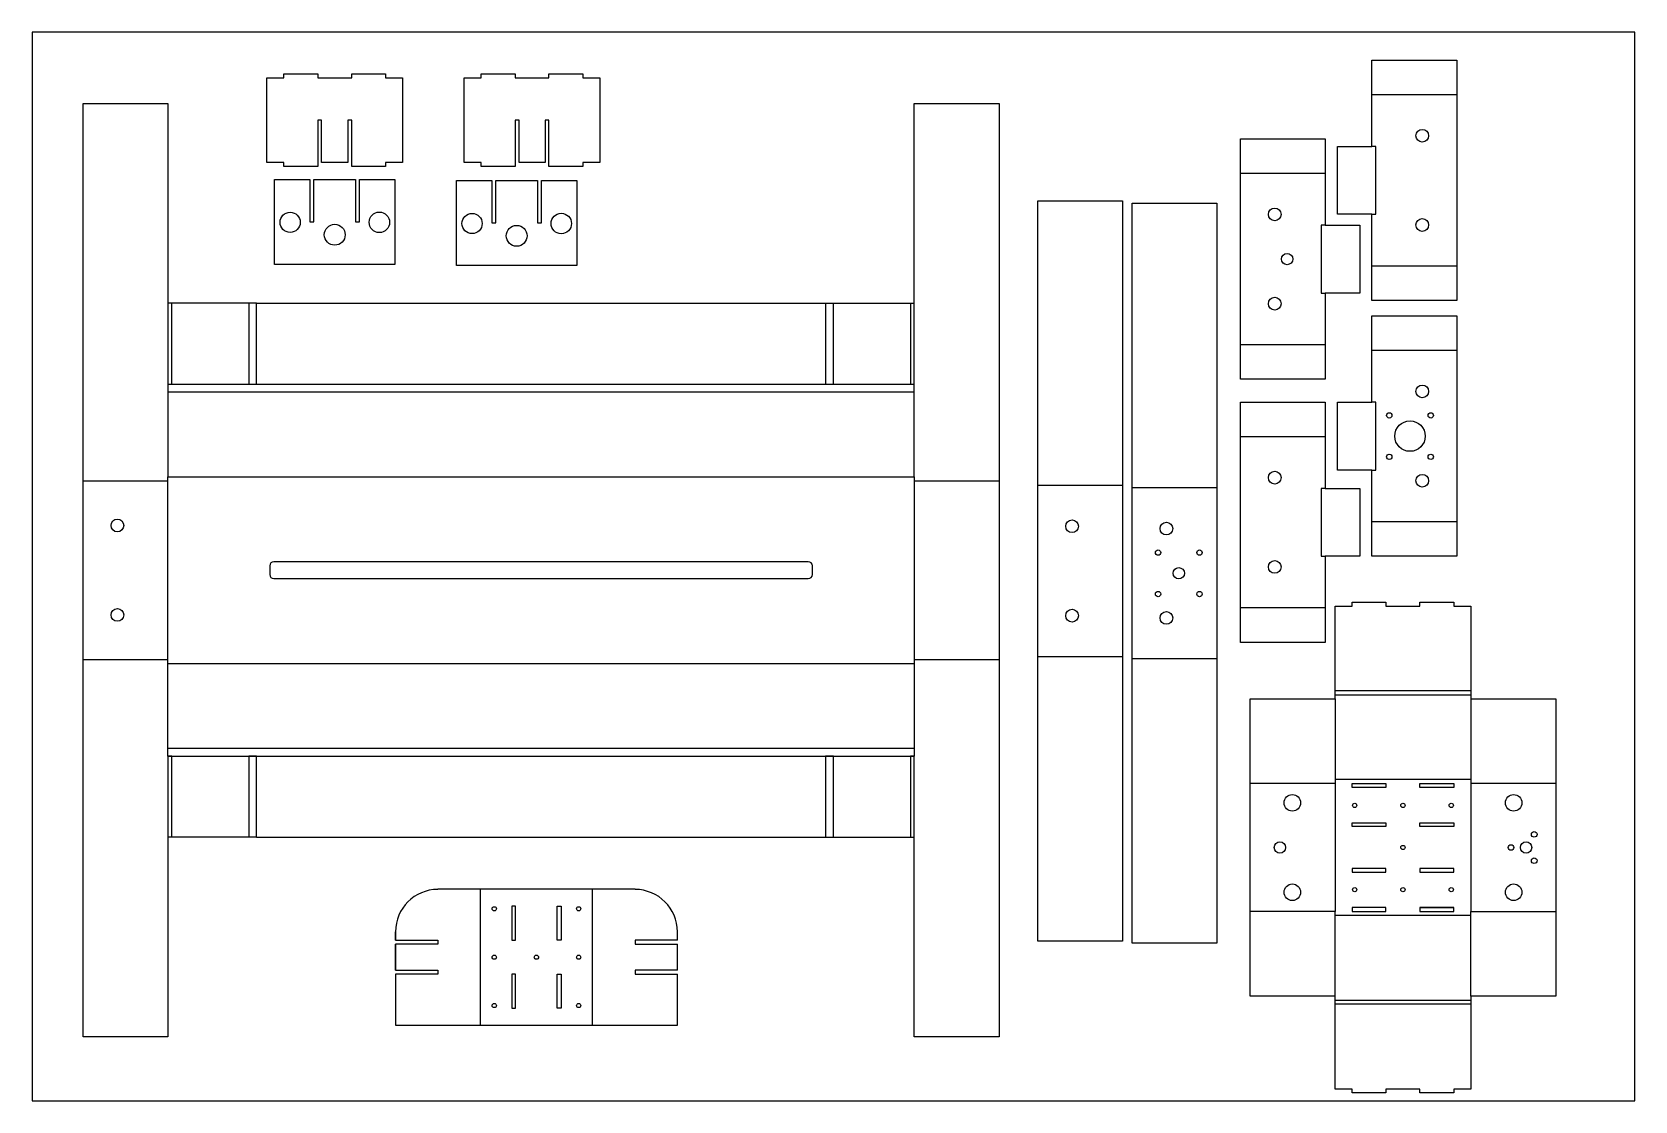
# Model space of a CAD drawing. Header units: millimetres. Extents: x 0 to 1200, y 0 to 800.
import ezdxf

# ---------------------------------------------------------------- set-up
doc = ezdxf.new("R2010")
doc.units = ezdxf.units.MM
for name, color, linetype in [('CUT', 5, 'Continuous'), ('DEFAULT', 7, 'Continuous'), ('SCORE', 1, 'Continuous')]:
    doc.layers.add(name, color=color, linetype=linetype)

msp = doc.modelspace()

# ---------------------------------------------------------------- linework, layer by layer
at = {"layer": 'CUT'}
for p, q in [((188.5, 765.8), (188.5, 768.8)), ((188.5, 768.8), (213.9, 768.8)), ((213.9, 768.8), (213.9, 765.8)), ((239.3, 765.8), (239.3, 768.8)), ((239.3, 768.8), (264.7, 768.8)), ((264.7, 768.8), (264.7, 765.8)), ((336.2, 765.8), (336.2, 768.7)), ((336.2, 768.7), (361.6, 768.7)), ((361.6, 768.7), (361.6, 765.8)), ((387, 765.8), (387, 768.7)), ((387, 768.7), (412.4, 768.7)), ((412.4, 768.7), (412.4, 765.8)), ((1003.1, 753), (1003.1, 778.9)), ((1003.1, 778.9), (1066.6, 778.9)), ((1066.6, 778.9), (1066.6, 753)), ((175.8, 702.3), (175.8, 765.8)), ((175.8, 765.8), (188.5, 765.8)), ((213.9, 765.8), (239.3, 765.8)), ((264.7, 765.8), (277.4, 765.8)), ((277.4, 765.8), (277.4, 702.3)), ((323.5, 702.3), (323.5, 765.8)), ((323.5, 765.8), (336.2, 765.8)), ((361.6, 765.8), (387, 765.8)), ((412.4, 765.8), (425.1, 765.8)), ((425.1, 765.8), (425.1, 702.3)), ((38.2, 467.1), (38.2, 746.5)), ((38.2, 746.5), (101.7, 746.5)), ((101.7, 746.5), (101.7, 536.4)), ((660.5, 536.4), (660.5, 746.5)), ((660.5, 746.5), (724, 746.5)), ((724, 746.5), (724, 467.1)), ((1003.1, 714.4), (1003.1, 753)), ((1066.6, 753), (1066.6, 625)), ((216.8, 734.1), (213.9, 734.1)), ((213.9, 734.1), (213.9, 702.3)), ((216.8, 702.3), (216.8, 734.1)), ((239.3, 734.1), (236.4, 734.1)), ((236.4, 734.1), (236.4, 702.3)), ((239.3, 702.3), (239.3, 734.1)), ((364.6, 734.1), (361.6, 734.1)), ((361.6, 734.1), (361.6, 702.3)), ((364.6, 702.3), (364.6, 734.1)), ((387, 734.1), (384.1, 734.1)), ((384.1, 734.1), (384.1, 702.3)), ((387, 702.3), (387, 734.1)), ((904.6, 694.1), (904.6, 720)), ((904.6, 720), (968.1, 720)), ((968.1, 720), (968.1, 694.1)), ((977.2, 663.6), (977.2, 714.4)), ((977.2, 714.4), (1003.1, 714.4)), ((1006, 714.4), (1003.1, 714.4)), ((188.5, 702.3), (175.8, 702.3)), ((188.5, 699.4), (188.5, 702.3)), ((213.9, 699.4), (188.5, 699.4)), ((213.9, 702.3), (213.9, 699.4)), ((236.4, 702.3), (216.8, 702.3)), ((239.3, 699.4), (239.3, 702.3)), ((264.7, 699.4), (239.3, 699.4)), ((277.4, 702.3), (264.7, 702.3)), ((264.7, 702.3), (264.7, 699.4)), ((336.2, 702.3), (323.5, 702.3)), ((336.2, 699.4), (336.2, 702.3)), ((361.6, 699.4), (336.2, 699.4)), ((361.6, 702.3), (361.6, 699.4)), ((384.1, 702.3), (364.6, 702.3)), ((387, 699.4), (387, 702.3)), ((412.4, 699.4), (387, 699.4)), ((425.1, 702.3), (412.4, 702.3)), ((412.4, 702.3), (412.4, 699.4)), ((181.6, 626.1), (181.6, 689.6)), ((181.6, 689.6), (208, 689.6)), ((208, 689.6), (208, 657.9)), ((211, 657.9), (211, 689.6)), ((211, 689.6), (242.2, 689.6)), ((242.2, 689.6), (242.2, 657.9)), ((245.1, 657.9), (245.1, 689.6)), ((245.1, 689.6), (271.5, 689.6)), ((271.5, 689.6), (271.5, 626.1)), ((317.8, 625.3), (317.8, 688.8)), ((317.8, 688.8), (344.3, 688.8)), ((344.3, 688.8), (344.3, 657.1)), ((347.2, 657.1), (347.2, 688.8)), ((347.2, 688.8), (378.4, 688.8)), ((378.4, 688.8), (378.4, 657.1)), ((381.3, 657.1), (381.3, 688.8)), ((381.3, 688.8), (407.8, 688.8)), ((407.8, 688.8), (407.8, 625.3)), ((904.6, 566.1), (904.6, 694.1)), ((968.1, 694.1), (968.1, 655.5)), ((752.9, 460.6), (752.9, 673.6)), ((752.9, 673.6), (816.4, 673.6)), ((816.4, 673.6), (816.4, 460.6)), ((823.5, 459), (823.5, 671.9)), ((823.5, 671.9), (887, 671.9)), ((887, 671.9), (887, 459)), ((1003.1, 663.6), (977.2, 663.6)), ((1003.1, 625), (1003.1, 663.6)), ((1003.1, 663.6), (1006, 663.6)), ((208, 657.9), (211, 657.9)), ((242.2, 657.9), (245.1, 657.9)), ((344.3, 657.1), (347.2, 657.1)), ((378.4, 657.1), (381.3, 657.1)), ((968.1, 655.5), (965.2, 655.5)), ((968.1, 655.5), (994, 655.5)), ((994, 655.5), (994, 604.7)), ((271.5, 626.1), (181.6, 626.1)), ((407.8, 625.3), (317.8, 625.3)), ((1003.1, 599.1), (1003.1, 625)), ((1066.6, 625), (1066.6, 599.1)), ((965.2, 604.7), (968.1, 604.7)), ((994, 604.7), (968.1, 604.7)), ((968.1, 604.7), (968.1, 566.1)), ((168.1, 597), (101.7, 597)), ((104.6, 536.4), (104.6, 597)), ((162.3, 597), (162.3, 536.4)), ((168.1, 536.4), (168.1, 597)), ((168.1, 597), (594.1, 597)), ((594.1, 597), (594.1, 536.4)), ((594.1, 597), (660.5, 597)), ((599.9, 536.4), (599.9, 597)), ((657.6, 597), (657.6, 536.4)), ((1066.6, 599.1), (1003.1, 599.1)), ((1003.1, 561.6), (1003.1, 587.5)), ((1003.1, 587.5), (1066.6, 587.5)), ((1066.6, 587.5), (1066.6, 561.6)), ((904.6, 540.2), (904.6, 566.1)), ((968.1, 566.1), (968.1, 540.2)), ((1003.1, 523), (1003.1, 561.6)), ((1066.6, 561.6), (1066.6, 433.6)), ((968.1, 540.2), (904.6, 540.2)), ((101.7, 539.4), (101.7, 536.4)), ((101.7, 536.4), (104.6, 536.4)), ((101.7, 536.4), (101.7, 467.1)), ((162.3, 536.4), (168.1, 536.4)), ((594.1, 536.4), (599.9, 536.4)), ((657.6, 536.4), (660.5, 536.4)), ((660.5, 467.1), (660.5, 536.4)), ((904.6, 497.1), (904.6, 523)), ((904.6, 523), (968.1, 523)), ((968.1, 523), (968.1, 497.1)), ((977.2, 472.2), (977.2, 523)), ((977.2, 523), (1003.1, 523)), ((1006, 523), (1003.1, 523)), ((904.6, 369.1), (904.6, 497.1)), ((968.1, 497.1), (968.1, 458.5)), ((1003.1, 472.2), (977.2, 472.2)), ((1003.1, 472.2), (1006, 472.2)), ((1003.1, 433.6), (1003.1, 472.2)), ((38.2, 327.4), (38.2, 467.1)), ((724, 467.1), (724, 327.4)), ((752.9, 332.6), (752.9, 460.6)), ((816.4, 460.6), (816.4, 332.6)), ((823.5, 330.9), (823.5, 459)), ((887, 459), (887, 330.9)), ((968.1, 458.5), (965.2, 458.5)), ((968.1, 458.5), (994, 458.5)), ((994, 458.5), (994, 407.7)), ((1003.1, 407.7), (1003.1, 433.6)), ((1066.6, 433.6), (1066.6, 407.7)), ((177.9, 400.4), (177.9, 394.1)), ((581.1, 403.6), (181.1, 403.6)), ((584.3, 394.1), (584.3, 400.4)), ((965.2, 407.7), (968.1, 407.7)), ((994, 407.7), (968.1, 407.7)), ((968.1, 407.7), (968.1, 369.1)), ((1066.6, 407.7), (1003.1, 407.7)), ((181.1, 390.9), (581.1, 390.9)), ((988.2, 370.4), (988.2, 373.3)), ((988.2, 373.3), (1013.6, 373.3)), ((1013.6, 373.3), (1013.6, 370.4)), ((1039, 370.4), (1039, 373.3)), ((1039, 373.3), (1064.5, 373.3)), ((1064.5, 373.3), (1064.5, 370.4)), ((904.6, 343.2), (904.6, 369.1)), ((968.1, 369.1), (968.1, 343.2)), ((975.5, 306.9), (975.5, 370.4)), ((975.5, 370.4), (988.2, 370.4)), ((1013.6, 370.4), (1039, 370.4)), ((1064.5, 370.4), (1077.2, 370.4)), ((1077.2, 370.4), (1077.2, 306.9)), ((968.1, 343.2), (904.6, 343.2)), ((38.2, 48), (38.2, 327.4)), ((101.7, 258.1), (101.7, 327.4)), ((660.5, 327.4), (660.5, 258.1)), ((724, 327.4), (724, 48)), ((752.9, 119.6), (752.9, 332.6)), ((816.4, 332.6), (816.4, 119.6)), ((823.5, 118), (823.5, 330.9)), ((887, 330.9), (887, 118)), ((912, 295.2), (912, 301)), ((912, 301), (975.5, 301)), ((975.5, 304), (975.5, 306.9)), ((975.5, 301), (975.5, 304)), ((975.5, 301), (975.5, 237.5)), ((1077.2, 306.9), (1077.2, 304)), ((1077.2, 304), (1077.2, 301)), ((1077.2, 301), (1140.7, 301)), ((1077.2, 301), (1077.2, 237.5)), ((1140.7, 301), (1140.7, 237.5)), ((912, 78.3), (912, 295.2)), ((104.6, 258.1), (101.7, 258.1)), ((101.7, 258.1), (101.7, 48)), ((104.6, 197.5), (104.6, 258.1)), ((168.1, 258.1), (162.3, 258.1)), ((162.3, 258.1), (162.3, 197.5)), ((168.1, 197.5), (168.1, 258.1)), ((599.9, 258.1), (594.1, 258.1)), ((594.1, 258.1), (594.1, 197.5)), ((599.9, 197.5), (599.9, 258.1)), ((660.5, 258.1), (657.6, 258.1)), ((657.6, 258.1), (657.6, 197.5)), ((660.5, 48), (660.5, 258.1)), ((988.2, 234.6), (988.2, 237.5)), ((988.2, 237.5), (1013.6, 237.5)), ((1013.6, 234.6), (988.2, 234.6)), ((1013.6, 237.5), (1013.6, 234.6)), ((1039, 234.6), (1039, 237.5)), ((1039, 237.5), (1064.5, 237.5)), ((1064.5, 234.6), (1039, 234.6)), ((1064.5, 237.5), (1064.5, 234.6)), ((1140.7, 237.5), (1140.7, 141.8)), ((988.2, 205.3), (988.2, 208.2)), ((988.2, 208.2), (1013.6, 208.2)), ((1013.6, 205.3), (988.2, 205.3)), ((1013.6, 208.2), (1013.6, 205.3)), ((1039, 205.3), (1039, 208.2)), ((1064.5, 205.3), (1039, 205.3)), ((1039, 208.2), (1064.5, 208.2)), ((1064.5, 208.2), (1064.5, 205.3)), ((168.1, 197.5), (101.7, 197.5)), ((168.1, 197.5), (594.1, 197.5)), ((594.1, 197.5), (660.5, 197.5)), ((988.2, 174), (988.2, 171.1)), ((1013.6, 174), (988.2, 174)), ((988.2, 171.1), (1013.6, 171.1)), ((1013.6, 171.1), (1013.6, 174)), ((1039, 174), (1039, 171.1)), ((1064.5, 174), (1039, 174)), ((1039, 171.1), (1064.5, 171.1)), ((1064.5, 171.1), (1064.5, 174)), ((335.6, 158.4), (303.8, 158.4)), ((419.7, 158.4), (335.6, 158.4)), ((451.4, 158.4), (419.7, 158.4)), ((362, 145.7), (359.1, 145.7)), ((359.1, 145.7), (359.1, 120.3)), ((362, 120.3), (362, 145.7)), ((393.2, 145.7), (396.2, 145.7)), ((393.2, 120.3), (393.2, 145.7)), ((396.2, 145.7), (396.2, 120.3)), ((1013.6, 144.7), (988.2, 144.7)), ((988.2, 144.7), (988.2, 141.8)), ((1013.6, 141.8), (1013.6, 144.7)), ((1039, 144.7), (1039, 141.8)), ((1064.5, 144.7), (1039, 144.7)), ((1039, 144.7), (1064.5, 144.7)), ((1064.5, 141.8), (1064.5, 144.7)), ((975.5, 78.3), (975.5, 141.8)), ((988.2, 141.8), (1013.6, 141.8)), ((1039, 141.8), (1064.5, 141.8)), ((1077.2, 78.3), (1077.2, 141.8)), ((1140.7, 141.8), (1140.7, 78.3)), ((272.1, 126.6), (272.1, 120.3)), ((272.1, 120.3), (272.1, 126.6)), ((272.1, 120.3), (303.8, 120.3)), ((303.8, 120.3), (303.8, 117.4)), ((359.1, 120.3), (362, 120.3)), ((396.2, 120.3), (393.2, 120.3)), ((483.2, 120.3), (451.4, 120.3)), ((451.4, 120.3), (451.4, 117.4)), ((483.2, 120.3), (483.2, 126.6)), ((272.1, 117.4), (272.1, 97.8)), ((272.1, 97.8), (272.1, 117.4)), ((303.8, 117.4), (272.1, 117.4)), ((451.4, 117.4), (483.2, 117.4)), ((483.2, 97.8), (483.2, 117.4)), ((816.4, 119.6), (752.9, 119.6)), ((887, 118), (823.5, 118)), ((272.1, 97.8), (303.8, 97.8)), ((303.8, 97.8), (303.8, 94.9)), ((483.2, 97.8), (451.4, 97.8)), ((451.4, 97.8), (451.4, 94.9)), ((272.1, 94.9), (272.1, 56.8)), ((303.8, 94.9), (272.1, 94.9)), ((362, 94.9), (359.1, 94.9)), ((359.1, 94.9), (359.1, 69.5)), ((362, 69.5), (362, 94.9)), ((393.2, 94.9), (396.2, 94.9)), ((393.2, 69.5), (393.2, 94.9)), ((396.2, 94.9), (396.2, 69.5)), ((451.4, 94.9), (483.2, 94.9)), ((483.2, 56.8), (483.2, 94.9)), ((975.5, 78.3), (912, 78.3)), ((975.5, 75.4), (975.5, 78.3)), ((975.5, 72.4), (975.5, 75.4)), ((975.5, 8.9), (975.5, 72.4)), ((1140.7, 78.3), (1077.2, 78.3)), ((1077.2, 78.3), (1077.2, 75.4)), ((1077.2, 75.4), (1077.2, 72.4)), ((1077.2, 72.4), (1077.2, 8.9)), ((359.1, 69.5), (362, 69.5)), ((396.2, 69.5), (393.2, 69.5)), ((101.7, 48), (38.2, 48)), ((272.1, 56.8), (483.2, 56.8)), ((724, 48), (660.5, 48)), ((988.2, 8.9), (975.5, 8.9)), ((988.2, 6), (988.2, 8.9)), ((1013.6, 6), (988.2, 6)), ((1039, 8.9), (1013.6, 8.9)), ((1013.6, 8.9), (1013.6, 6)), ((1039, 6), (1039, 8.9)), ((1064.5, 6), (1039, 6)), ((1077.2, 8.9), (1064.5, 8.9)), ((1064.5, 8.9), (1064.5, 6))]:
    msp.add_line(p, q, dxfattribs=at)
for centre, radius in [((1040.8, 722.4), 4.76), ((193.2, 657.6), 7.56), ((260, 657.6), 7.65), ((329.4, 656.7), 7.56), ((396.2, 656.7), 7.65), ((930.3, 663.5), 4.76), ((1040.8, 655.6), 4.76), ((226.6, 648.3), 7.82), ((362.8, 647.5), 7.82), ((939.6, 630.1), 4.25), ((930.3, 596.7), 4.76), ((1040.8, 531), 4.76), ((1016.1, 513.1), 2), ((1031.6, 497.6), 11.4), ((1047.1, 513.1), 2), ((1016.1, 482.1), 2), ((1047.1, 482.1), 2), ((930.3, 466.5), 4.76), ((1040.8, 464.2), 4.76), ((63.9, 430.7), 4.76), ((778.6, 430.1), 4.76), ((849.2, 428.4), 4.76), ((843, 410.4), 2), ((874, 410.4), 2), ((858.5, 394.9), 4.25), ((930.3, 399.7), 4.76), ((843, 379.4), 2), ((874, 379.4), 2), ((63.9, 363.8), 4.76), ((778.6, 363.2), 4.76), ((849.2, 361.5), 4.76), ((943.5, 223.1), 6.22), ((1109.2, 223.1), 6.22), ((990.2, 221.2), 1.59), ((1026.3, 221.2), 1.59), ((1062.5, 221.2), 1.59), ((934.2, 189.7), 4.25), ((1118.5, 189.7), 4.25), ((1124.6, 199.5), 2.1), ((1026.3, 189.7), 1.59), ((1107.2, 189.7), 2.1), ((1124.6, 179.8), 2.1), ((943.5, 156.2), 6.22), ((990.2, 158.1), 1.59), ((1026.3, 158.1), 1.59), ((1062.5, 158.1), 1.59), ((1109.2, 156.2), 6.22), ((346, 143.8), 1.59), ((409.2, 143.8), 1.59), ((346, 107.6), 1.59), ((377.6, 107.6), 1.59), ((409.2, 107.6), 1.59), ((346, 71.4), 1.59), ((409.2, 71.4), 1.59)]:
    msp.add_circle(centre, radius, dxfattribs=at)
for centre, radius, start, end in [((181.1, 400.4), 3.18, 90, 180), ((581.1, 400.4), 3.18, 0, 90), ((181.1, 394.1), 3.18, 180, 270), ((581.1, 394.1), 3.18, 270, 0), ((303.8, 126.6), 31.7, 90, 180), ((451.4, 126.6), 31.7, 0, 90)]:
    msp.add_arc(centre, radius, start, end, dxfattribs=at)
at = {"layer": 'DEFAULT'}
for p, q in [((0, 800), (0, 0)), ((1200, 800), (0, 800)), ((1200, 0), (1200, 800)), ((0, 0), (1200, 0))]:
    msp.add_line(p, q, dxfattribs=at)
at = {"layer": 'SCORE'}
for p, q in [((1066.6, 753), (1003.1, 753)), ((1006, 663.6), (1006, 714.4)), ((968.1, 694.1), (904.6, 694.1)), ((965.2, 655.5), (965.2, 604.7)), ((1003.1, 625), (1066.6, 625)), ((904.6, 566.1), (968.1, 566.1)), ((1066.6, 561.6), (1003.1, 561.6)), ((101.7, 536.4), (660.5, 536.4)), ((660.5, 530.6), (101.7, 530.6)), ((1006, 472.2), (1006, 523)), ((968.1, 497.1), (904.6, 497.1)), ((38.2, 464.2), (101.7, 464.2)), ((101.7, 467.1), (660.5, 467.1)), ((101.7, 327.4), (101.7, 467.1)), ((660.5, 467.1), (660.5, 327.4)), ((660.5, 464.2), (724, 464.2)), ((816.4, 460.6), (752.9, 460.6)), ((887, 459), (823.5, 459)), ((965.2, 458.5), (965.2, 407.7)), ((1003.1, 433.6), (1066.6, 433.6)), ((968.1, 369.1), (904.6, 369.1)), ((38.2, 330.3), (101.7, 330.3)), ((101.7, 327.4), (660.5, 327.4)), ((660.5, 330.3), (724, 330.3)), ((752.9, 332.6), (816.4, 332.6)), ((887, 330.9), (823.5, 330.9)), ((1077.2, 306.9), (975.5, 306.9)), ((975.5, 304), (1077.2, 304)), ((660.5, 263.9), (101.7, 263.9)), ((101.7, 258.1), (660.5, 258.1)), ((1077.2, 240.5), (975.5, 240.5)), ((975.5, 237.5), (912, 237.5)), ((975.5, 237.5), (975.5, 141.8)), ((1077.2, 237.5), (1077.2, 141.8)), ((1140.7, 237.5), (1077.2, 237.5)), ((335.6, 158.4), (335.6, 56.8)), ((419.7, 56.8), (419.7, 158.4)), ((975.5, 141.8), (912, 141.8)), ((1077.2, 138.9), (975.5, 138.9)), ((1077.2, 141.8), (1140.7, 141.8)), ((975.5, 75.4), (1077.2, 75.4)), ((1077.2, 72.4), (975.5, 72.4))]:
    msp.add_line(p, q, dxfattribs=at)

doc.saveas('drawing.dxf')
